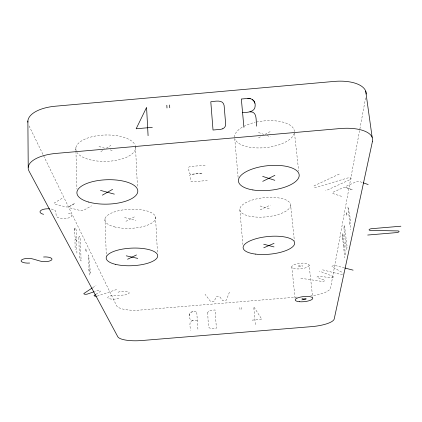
<?xml version="1.0" encoding="UTF-8"?>
<svg xmlns="http://www.w3.org/2000/svg" width="422" height="422" viewBox="0 0 422 422"><rect width="100%" height="100%" fill="white"/><g stroke="black" fill="none" stroke-linecap="round" stroke-linejoin="round"><path stroke-width="0.32" stroke-dasharray="2.11 1.58" d="M197.306 320.224C186.951 323.964 186.091 309.373 196.71 311.436L197.95 329.74M189.14 315.519L189.394 314.147L190.216 312.971M345.544 254.867L342.864 233.218L342.553 238.899L343.661 245.53L344.146 243.605M342.543 234.896L342.627 239.765M343.777 245.43L343.793 248.769L344.895 257.916M76.92 253.1L76.345 230.18L75.448 228.371L75.127 228.038L74.852 228.365C74.42 232.633 74.462 237.343 76.619 241.178M74.852 228.365L74.641 230.86M365.605 97.883L330.59 287.936A21.633 6.451 -5.9 0 1 310.75 295.896M349.706 224.578L350.65 219.92L347.886 206.769L350.787 229.652M229.42 292.224L226.366 300.053A2.02 0.601 -4.4 0 1 224.451 300.717A2.02 0.601 -4.4 0 1 222.394 300.385L219.841 296.851A2.041 0.612 -4.3 0 0 217.752 296.508A2.041 0.612 -4.3 0 0 215.827 297.183L214.46 301.039A2.015 0.601 -4.2 0 1 212.561 301.704A2.015 0.601 -4.2 0 1 210.488 301.371L205.05 294.25M92.756 287.64L96.021 285.488M95.942 294.261L100.299 291.454A2.147 0.665 -2.2 0 0 99.645 290.637A2.147 0.665 -2.2 0 0 96.87 290.8L94.523 291.607M100.826 151.64L103.047 150.264M106.328 148.233L110.875 145.421M62.097 198.329L54.538 202.803A2.696 1.05 -0.6 0 0 55.282 204.248L65.595 206.827A2.669 1.034 -0.9 0 0 69.298 206.511L74.91 203.309L69.393 206.532A2.659 1.029 -1 0 0 70.078 207.951L80.164 210.478A2.637 1.013 -1.3 0 0 83.83 210.161L91.479 205.852M258.559 137.846L261.788 136.106M265.021 134.37L270.46 131.442M125.925 221.313L134.708 216.708M260.189 209.855L270.307 205.118M339.256 174.07L314.585 185.59A2.669 1.044 -6.9 0 0 314.211 187.004A2.669 1.044 -6.9 0 0 317.608 186.983L347.311 178.084A2.722 1.066 -7.8 0 1 350.698 178.079A2.722 1.066 -7.8 0 1 350.244 179.524L325.673 190.765M298.375 266.889L302.574 265.216M116.63 289.513L97.693 295.949A2.121 0.649 -2.1 0 1 96.854 296.133M191.398 312.138L192.828 311.752M192.907 320.562C188.064 321.11 190.57 327.319 190.391 330.336M205.139 165.229L191.034 166.453A2.827 1.187 -3.9 0 0 188.428 167.877L189.394 173.278A2.79 1.161 -3.9 0 0 192.374 174.18L202.544 173.326L192.374 174.18A2.775 1.15 -3.9 0 0 189.816 175.61L190.749 180.827A2.743 1.124 -4 0 0 193.672 181.697L207.307 180.521M297.146 297.062L140.399 310.033A21.485 6.399 -2.9 0 1 116.567 305.681L28.68 125.123M252.108 320.124L261.851 319.327L253.749 306.725L255.363 325.003M300.817 278.272L321.474 281.326A2.105 0.644 -6.2 0 0 324.186 281.036A2.105 0.644 -6.2 0 0 324.539 280.171L317.349 277.465A2.131 0.659 -6.2 0 1 317.692 276.584A2.131 0.659 -6.2 0 1 320.44 276.283L330.721 277.84A2.126 0.654 -6.4 0 0 333.464 277.544A2.126 0.654 -6.4 0 0 333.839 276.663L319.38 271.088M298.481 265.559L302.447 266.546M322.593 269.837L340 274.216A2.126 0.654 -6.6 0 0 342.733 274.036M124.58 217.573L135.958 220.458M344.431 267.912L335.754 265.665A2.168 0.686 -6.5 0 0 332.937 265.844A2.168 0.686 -6.5 0 0 332.219 266.794L343.476 273.129M260.1 205.989L270.302 208.99M98.964 146.466L104.577 148.169M110.142 149.857L112.611 150.607M341.625 196.383L333.042 193.582A2.627 1.002 -7.3 0 1 333.259 192.131L342.406 187.985A2.653 1.018 -7.5 0 1 346.124 187.669L352.47 189.768L346.214 187.632A2.664 1.023 -7.7 0 1 346.478 186.144L355.841 181.898A2.69 1.039 -7.9 0 1 359.613 181.571L362.667 182.631M258.438 132.492L263.871 134.444M266.868 135.52L270.449 136.807M75.116 228.028L75.448 228.371M75.601 239.147L75.28 238.81L74.968 240.06L75.163 249.729M88.504 269.405L90.45 273.176L88.609 254.93L89.248 276.547M346.715 212.435L346.989 214.645M346.562 213.231L346.842 215.436M309.136 265.327A8.709 2.79 -5.9 0 1 295.869 268.835A8.709 2.79 -5.9 0 1 296.418 263.929A8.709 2.79 -5.9 0 1 309.136 265.327L312.702 297.758M294.53 133.347L298.692 171.168M290.642 205.324A25.51 9.648 -5.6 0 1 252.108 216.66A25.51 9.648 -5.6 0 1 252.968 199.817A25.51 9.648 -5.6 0 1 290.642 205.324L294.387 240.82M291.808 266.778L295.168 299.209M234.732 138.58L238.129 177.715M239.844 209.665L242.85 244.465M241.484 307.49L241.632 309.279M239.828 307.627L239.976 309.416M155.512 216.866L157.49 252.989M135.52 147.257L137.456 187.062M104.978 218.675L106.328 256.323M86.104 249.597L86.167 251.734M85.761 248.906L85.824 251.048M75.87 147.695L76.936 189.061M135.457 145.954A29.967 13.198 -1.5 0 1 111.872 160.982A29.967 13.198 -1.5 0 1 77.015 152.558M76.24 151.139A29.967 13.198 -1.5 0 1 100.584 135.293A29.967 13.198 -1.5 0 1 135.272 145.39M256.397 122.069A30.031 13.351 -6.1 0 1 293.559 128.652A30.031 13.351 -6.1 0 1 270.439 146.93A30.031 13.351 -6.1 0 1 234.996 138.986M234.616 137.277A30.031 13.351 -6.1 0 1 242.84 126.895M243.858 126.352A30.031 13.351 -6.1 0 1 255.125 122.354M68.396 213.152A7.786 2.943 -0.9 0 1 67.536 218.211A7.786 2.943 -0.9 0 1 56.205 215.679L55.794 211.781A7.897 3.007 -0.5 0 0 50.83 208.959M118.044 292.235A6.224 1.915 -2.6 0 1 128.684 292.166A6.224 1.915 -2.6 0 1 122.496 295.12L114.367 295.405A6.166 1.878 -2.5 0 0 108.285 298.291A6.166 1.878 -2.5 0 0 118.819 298.238M78.867 237.533L79.236 253.801A4.125 0.644 85.2 0 0 79.769 258.238L81.066 260.996L80.47 238.535L79.194 236.241L78.867 237.533M344.02 227.163L344.057 230.76L345.998 246.675A4.02 0.427 85.1 0 0 346.604 249.318L347.158 247.123L344.41 225.116L344.02 227.163M207.677 312.47L208.373 325.721A3.255 3.139 -11.9 0 0 210.552 328.464L216.402 328.226L215.046 309.943L209.265 310.661L207.677 312.47M114.262 226.83A25.436 9.558 -2.5 0 0 155.343 219.366A25.436 9.558 -2.5 0 0 121.109 210.209A25.436 9.558 -2.5 0 0 114.262 226.83"/><path stroke-width="0.63" d="M92.207 287.999L84.036 293.39A2.136 0.659 -2 0 0 84.716 294.192A2.136 0.659 -2 0 0 87.475 294.034L93.937 291.808M95.398 294.609L94.306 295.316A2.121 0.649 -2.1 0 0 94.444 295.964A2.121 0.649 -2.1 0 0 96.369 296.181M102.361 195.164L112.595 189.346M262.737 181.344L274.886 175.341M127.581 259.25L136.501 254.951M263.755 247.783L274.052 243.352M301.872 299.91L306.14 298.349M250.278 98.632L247.83 98.437L241.342 99.012L243.911 127.312M242.571 112.574C247.018 112.542 255.02 112.183 255.146 106.086C255.869 101.734 252.161 97.978 247.83 98.437M152.316 127.349L136.158 128.773L146.571 107.41L148.085 135.689M400.9 226.213L371.661 228.687A2.395 0.823 -7.6 0 0 369.129 229.621A2.395 0.823 -7.6 0 0 370.616 230.407L397.64 230.918A2.384 0.802 -8 0 1 399.017 231.694A2.384 0.802 -8 0 1 396.495 232.612L367.72 235.038M249.924 111.888C257.721 111.171 255.743 121.425 256.581 126.162M301.999 298.692L305.997 299.573M126.231 255.822L137.757 258.396M345.048 268.07L353.103 270.154M263.697 244.222L274.01 246.917M100.483 190.396L114.336 194.131M262.658 176.396L274.822 180.299M363.279 182.847L368.174 184.541M252.446 99.576L254.097 101.138L254.867 103.158M365.705 91.105L372.157 137.324M169.57 104.988L169.744 107.747M166.822 105.236L166.991 107.99M27.878 121.014L28.221 167.307M27.868 122.195A34.108 15.772 0.1 0 1 55.472 106.196L334.071 81.43A34.372 16.025 -8.5 0 1 366.212 94.074M43.587 214.323A7.897 3.007 -0.5 0 1 40.596 210.678A7.897 3.007 -0.5 0 1 49.516 208.816M43.561 256.998A7.021 2.374 -0.9 0 1 51.721 259.889A7.021 2.374 -0.9 0 1 40 261.033L33.106 259.045A7.037 2.363 -0.6 0 0 21.364 260.152A7.037 2.363 -0.6 0 0 29.656 263.048M372.489 141.212L334.213 318.963A21.875 5.897 -5.7 0 1 311.605 326.633L141.845 340.522A21.722 5.85 -3.1 0 1 117.775 336.714L29.039 171.11A34.709 14.612 -0.4 0 1 56.326 153.386L340.09 128.552A34.984 14.854 -8 0 1 372.489 141.212M222.742 128.789L220.674 129.354L213.02 130.023L210.794 101.755C215.062 101.385 222.964 99.186 224.103 105.405L225.665 123.999A5.444 4.874 -6.5 0 1 222.742 128.794M299.319 301.714A8.815 2.558 -5.7 0 0 312.771 298.407A8.815 2.558 -5.7 0 0 299.926 297.209A8.815 2.558 -5.7 0 0 299.319 301.714M255.495 254.102A25.874 8.873 -5.5 0 0 294.661 243.404A25.874 8.873 -5.5 0 0 256.534 238.583A25.874 8.873 -5.5 0 0 255.495 254.102M88.594 202.043A30.468 12.201 -1.8 0 0 137.509 192.854A30.468 12.201 -1.8 0 0 95.942 180.917A30.468 12.201 -1.8 0 0 88.594 202.043M252.883 189.942A30.537 12.349 -5.9 0 0 299.193 175.737A30.537 12.349 -5.9 0 0 254.329 168.346A30.537 12.349 -5.9 0 0 252.883 189.942M115.723 264.404A25.795 8.793 -2.6 0 0 157.411 257.256A25.795 8.793 -2.6 0 0 122.749 249.064A25.795 8.793 -2.6 0 0 115.723 264.404"/></g></svg>
